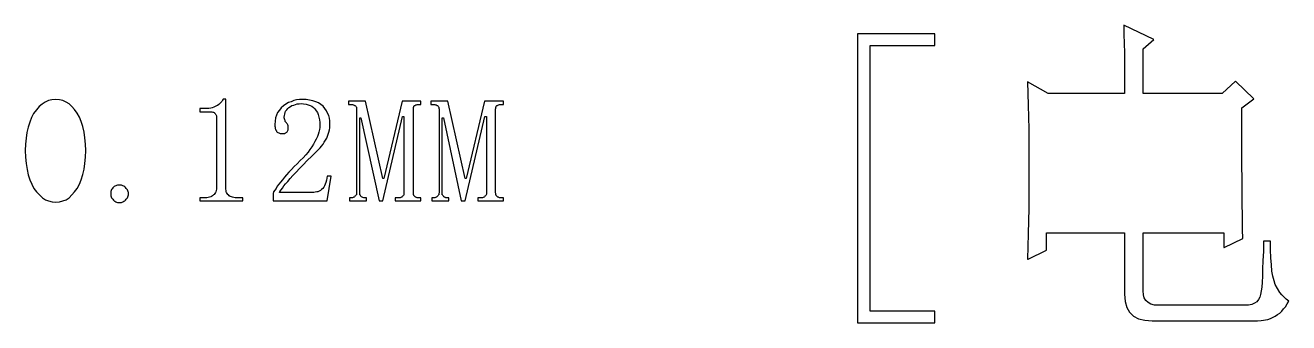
# Model space of a CAD drawing. Extents: x -166 to 204, y -124 to 146.
# Drawn here: x -70.9 to -28.73, y -91.52 to -81.6 of the extents above; entities that cross this region are included whole.
import ezdxf

# ---------------------------------------------------------------- set-up
doc = ezdxf.new("R2010")
doc.units = 0
doc.header["$MEASUREMENT"] = 0
doc.layers.get('0').update_dxf_attribs({"linetype": 'CONTINUOUS'})

msp = doc.modelspace()

# ---------------------------------------------------------------- linework, layer by layer
for points in [[(-34.23, -81.6), (-34.23, -81.9), (-34.23, -81.9), (-34.21, -82.52), (-34.21, -82.52), (-34.21, -83.88), (-34.21, -83.88), (-36.76, -83.88), (-36.76, -83.88), (-37.45, -83.49), (-37.45, -83.49), (-37.44, -83.87), (-37.44, -83.87), (-37.43, -84.26), (-37.43, -84.26), (-37.42, -84.66), (-37.42, -84.66), (-37.41, -85.07), (-37.41, -85.07), (-37.4, -85.5), (-37.4, -85.5), (-37.4, -87.26), (-37.4, -87.26), (-37.41, -87.7), (-37.41, -87.7), (-37.43, -88.56), (-37.43, -88.56), (-37.45, -89.4), (-37.45, -89.4), (-37.43, -89.4), (-37.43, -89.4), (-36.82, -89.1), (-36.82, -89.1), (-36.82, -88.52), (-36.82, -88.52), (-34.21, -88.52), (-34.21, -88.52), (-34.21, -90.57), (-34.21, -90.57), (-34.19, -90.81), (-34.19, -90.81), (-34.13, -91.01), (-34.13, -91.01), (-34.04, -91.17), (-34.04, -91.17), (-33.91, -91.3), (-33.91, -91.3), (-33.74, -91.39), (-33.74, -91.39), (-33.53, -91.44), (-33.53, -91.44), (-33.29, -91.46), (-33.29, -91.46), (-29.77, -91.46), (-29.77, -91.46), (-29.65, -91.45), (-29.65, -91.45), (-29.43, -91.41), (-29.43, -91.41), (-29.34, -91.38), (-29.34, -91.38), (-29.25, -91.34), (-29.25, -91.34), (-29.18, -91.3), (-29.18, -91.3), (-29.1, -91.25), (-29.1, -91.25), (-29.03, -91.2), (-29.03, -91.2), (-28.96, -91.14), (-28.96, -91.14), (-28.9, -91.06), (-28.9, -91.06), (-28.84, -90.99), (-28.84, -90.99), (-28.78, -90.89), (-28.78, -90.89), (-28.73, -90.8), (-28.73, -90.8), (-28.82, -90.73), (-28.82, -90.73), (-28.96, -90.59), (-28.96, -90.59), (-29.03, -90.51), (-29.03, -90.51), (-29.18, -90.24), (-29.18, -90.24), (-29.22, -90.12), (-29.22, -90.12), (-29.26, -89.97), (-29.26, -89.97), (-29.29, -89.8), (-29.29, -89.8), (-29.31, -89.59), (-29.31, -89.59), (-29.33, -89.36), (-29.33, -89.36), (-29.34, -89.09), (-29.34, -89.09), (-29.34, -88.8), (-29.34, -88.8), (-29.57, -88.8), (-29.57, -88.8), (-29.57, -89.14), (-29.57, -89.14), (-29.59, -89.45), (-29.59, -89.45), (-29.6, -89.73), (-29.6, -89.73), (-29.61, -89.97), (-29.61, -89.97), (-29.62, -90.17), (-29.62, -90.17), (-29.63, -90.33), (-29.63, -90.33), (-29.65, -90.46), (-29.65, -90.46), (-29.67, -90.58), (-29.67, -90.58), (-29.7, -90.67), (-29.7, -90.67), (-29.74, -90.75), (-29.74, -90.75), (-29.8, -90.82), (-29.8, -90.82), (-29.87, -90.87), (-29.87, -90.87), (-29.96, -90.91), (-29.96, -90.91), (-30.07, -90.93), (-30.07, -90.93), (-33.21, -90.93), (-33.21, -90.93), (-33.33, -90.9), (-33.33, -90.9), (-33.42, -90.85), (-33.42, -90.85), (-33.5, -90.78), (-33.5, -90.78), (-33.55, -90.69), (-33.55, -90.69), (-33.58, -90.59), (-33.58, -90.59), (-33.59, -90.46), (-33.59, -90.46), (-33.59, -88.52), (-33.59, -88.52), (-30.9, -88.52), (-30.9, -88.52), (-30.9, -89.01), (-30.9, -89.01), (-30.88, -89.01), (-30.88, -89.01), (-30.26, -88.71), (-30.26, -88.71), (-30.27, -88.41), (-30.27, -88.41), (-30.27, -88.01), (-30.27, -88.01), (-30.28, -87.49), (-30.28, -87.49), (-30.28, -86.87), (-30.28, -86.87), (-30.29, -86.14), (-30.29, -86.14), (-30.29, -84.35), (-30.29, -84.35), (-29.9, -84.05), (-29.9, -84.05), (-30.51, -83.46), (-30.51, -83.46), (-30.95, -83.88), (-30.95, -83.88), (-33.59, -83.88), (-33.59, -83.88), (-33.59, -82.38), (-33.59, -82.38), (-33.23, -82.07), (-33.23, -82.07), (-34.23, -81.6)], [(-40.54, -82.27), (-40.54, -81.88), (-40.54, -81.88), (-43.12, -81.88), (-43.12, -81.88), (-43.12, -91.52), (-43.12, -91.52), (-40.54, -91.52), (-40.54, -91.52), (-40.54, -91.13), (-40.54, -91.13), (-42.7, -91.13), (-42.7, -91.13), (-42.7, -82.27), (-42.7, -82.27), (-40.54, -82.27)], [(-69.88, -84.08), (-70.01, -84.09), (-70.01, -84.09), (-70.13, -84.11), (-70.13, -84.11), (-70.24, -84.16), (-70.24, -84.16), (-70.34, -84.23), (-70.34, -84.23), (-70.44, -84.31), (-70.44, -84.31), (-70.53, -84.42), (-70.53, -84.42), (-70.62, -84.54), (-70.62, -84.54), (-70.69, -84.68), (-70.69, -84.68), (-70.75, -84.83), (-70.75, -84.83), (-70.8, -85), (-70.8, -85), (-70.85, -85.18), (-70.85, -85.18), (-70.87, -85.36), (-70.87, -85.36), (-70.89, -85.56), (-70.89, -85.56), (-70.9, -85.78), (-70.9, -85.78), (-70.89, -86), (-70.89, -86), (-70.87, -86.21), (-70.87, -86.21), (-70.84, -86.41), (-70.84, -86.41), (-70.8, -86.59), (-70.8, -86.59), (-70.75, -86.75), (-70.75, -86.75), (-70.68, -86.9), (-70.68, -86.9), (-70.61, -87.04), (-70.61, -87.04), (-70.52, -87.16), (-70.52, -87.16), (-70.43, -87.26), (-70.43, -87.26), (-70.33, -87.35), (-70.33, -87.35), (-70.23, -87.42), (-70.23, -87.42), (-70.12, -87.46), (-70.12, -87.46), (-70, -87.49), (-70, -87.49), (-69.88, -87.5), (-69.88, -87.5), (-69.76, -87.49), (-69.76, -87.49), (-69.65, -87.46), (-69.65, -87.46), (-69.54, -87.42), (-69.54, -87.42), (-69.44, -87.35), (-69.44, -87.35), (-69.35, -87.26), (-69.35, -87.26), (-69.26, -87.16), (-69.26, -87.16), (-69.17, -87.04), (-69.17, -87.04), (-69.09, -86.9), (-69.09, -86.9), (-69.03, -86.75), (-69.03, -86.75), (-68.98, -86.58), (-68.98, -86.58), (-68.93, -86.4), (-68.93, -86.4), (-68.91, -86.21), (-68.91, -86.21), (-68.89, -86), (-68.89, -86), (-68.88, -85.78), (-68.88, -85.78), (-68.89, -85.56), (-68.89, -85.56), (-68.91, -85.35), (-68.91, -85.35), (-68.93, -85.16), (-68.93, -85.16), (-68.98, -84.98), (-68.98, -84.98), (-69.03, -84.81), (-69.03, -84.81), (-69.09, -84.66), (-69.09, -84.66), (-69.17, -84.53), (-69.17, -84.53), (-69.26, -84.41), (-69.26, -84.41), (-69.35, -84.31), (-69.35, -84.31), (-69.44, -84.22), (-69.44, -84.22), (-69.54, -84.16), (-69.54, -84.16), (-69.65, -84.11), (-69.65, -84.11), (-69.76, -84.09), (-69.76, -84.09), (-69.88, -84.08)], [(-64.21, -87.03), (-64.21, -84.06), (-64.21, -84.06), (-64.3, -84.06), (-64.3, -84.06), (-64.32, -84.1), (-64.32, -84.1), (-64.34, -84.14), (-64.34, -84.14), (-64.37, -84.18), (-64.37, -84.18), (-64.41, -84.21), (-64.41, -84.21), (-64.44, -84.24), (-64.44, -84.24), (-64.48, -84.27), (-64.48, -84.27), (-64.52, -84.29), (-64.52, -84.29), (-64.56, -84.31), (-64.56, -84.31), (-64.61, -84.33), (-64.61, -84.33), (-64.66, -84.35), (-64.66, -84.35), (-64.71, -84.36), (-64.71, -84.36), (-64.77, -84.37), (-64.77, -84.37), (-64.83, -84.38), (-64.83, -84.38), (-64.89, -84.38), (-64.89, -84.38), (-65.07, -84.38), (-65.07, -84.38), (-65.07, -84.49), (-65.07, -84.49), (-64.72, -84.49), (-64.72, -84.49), (-64.69, -84.49), (-64.69, -84.49), (-64.67, -84.49), (-64.67, -84.49), (-64.64, -84.5), (-64.64, -84.5), (-64.62, -84.5), (-64.62, -84.5), (-64.6, -84.51), (-64.6, -84.51), (-64.59, -84.52), (-64.59, -84.52), (-64.57, -84.53), (-64.57, -84.53), (-64.56, -84.54), (-64.56, -84.54), (-64.55, -84.56), (-64.55, -84.56), (-64.54, -84.58), (-64.54, -84.58), (-64.53, -84.6), (-64.53, -84.6), (-64.52, -84.62), (-64.52, -84.62), (-64.52, -84.64), (-64.52, -84.64), (-64.52, -84.66), (-64.52, -84.66), (-64.52, -87.03), (-64.52, -87.03), (-64.52, -87.07), (-64.52, -87.07), (-64.53, -87.11), (-64.53, -87.11), (-64.54, -87.15), (-64.54, -87.15), (-64.55, -87.18), (-64.55, -87.18), (-64.57, -87.21), (-64.57, -87.21), (-64.59, -87.24), (-64.59, -87.24), (-64.62, -87.26), (-64.62, -87.26), (-64.65, -87.29), (-64.65, -87.29), (-64.68, -87.31), (-64.68, -87.31), (-64.71, -87.32), (-64.71, -87.32), (-64.75, -87.33), (-64.75, -87.33), (-64.8, -87.34), (-64.8, -87.34), (-64.84, -87.35), (-64.84, -87.35), (-64.89, -87.35), (-64.89, -87.35), (-65.07, -87.35), (-65.07, -87.35), (-65.07, -87.46), (-65.07, -87.46), (-63.64, -87.46), (-63.64, -87.46), (-63.64, -87.35), (-63.64, -87.35), (-63.85, -87.35), (-63.85, -87.35), (-63.89, -87.35), (-63.89, -87.35), (-63.94, -87.34), (-63.94, -87.34), (-63.98, -87.33), (-63.98, -87.33), (-64.02, -87.32), (-64.02, -87.32), (-64.06, -87.31), (-64.06, -87.31), (-64.09, -87.29), (-64.09, -87.29), (-64.12, -87.26), (-64.12, -87.26), (-64.14, -87.24), (-64.14, -87.24), (-64.16, -87.21), (-64.16, -87.21), (-64.18, -87.18), (-64.18, -87.18), (-64.19, -87.15), (-64.19, -87.15), (-64.2, -87.11), (-64.2, -87.11), (-64.21, -87.07), (-64.21, -87.07), (-64.21, -87.03)], [(-61.07, -84.84), (-61.07, -84.94), (-61.07, -84.94), (-61.07, -85.01), (-61.07, -85.01), (-61.08, -85.08), (-61.08, -85.08), (-61.1, -85.16), (-61.1, -85.16), (-61.12, -85.24), (-61.12, -85.24), (-61.15, -85.31), (-61.15, -85.31), (-61.19, -85.4), (-61.19, -85.4), (-61.23, -85.48), (-61.23, -85.48), (-61.28, -85.56), (-61.28, -85.56), (-61.33, -85.65), (-61.33, -85.65), (-61.4, -85.74), (-61.4, -85.74), (-61.46, -85.83), (-61.46, -85.83), (-61.54, -85.92), (-61.54, -85.92), (-61.63, -86.02), (-61.63, -86.02), (-61.72, -86.11), (-61.72, -86.11), (-61.82, -86.22), (-61.82, -86.22), (-61.92, -86.31), (-61.92, -86.31), (-62.01, -86.41), (-62.01, -86.41), (-62.1, -86.5), (-62.1, -86.5), (-62.18, -86.59), (-62.18, -86.59), (-62.25, -86.67), (-62.25, -86.67), (-62.32, -86.75), (-62.32, -86.75), (-62.38, -86.83), (-62.38, -86.83), (-62.44, -86.9), (-62.44, -86.9), (-62.49, -86.97), (-62.49, -86.97), (-62.53, -87.04), (-62.53, -87.04), (-62.57, -87.1), (-62.57, -87.1), (-62.61, -87.16), (-62.61, -87.16), (-62.63, -87.21), (-62.63, -87.21), (-62.63, -87.46), (-62.63, -87.46), (-60.82, -87.46), (-60.82, -87.46), (-60.69, -86.63), (-60.69, -86.63), (-60.82, -86.63), (-60.82, -86.63), (-60.83, -86.7), (-60.83, -86.7), (-60.85, -86.77), (-60.85, -86.77), (-60.87, -86.84), (-60.87, -86.84), (-60.89, -86.9), (-60.89, -86.9), (-60.91, -86.95), (-60.91, -86.95), (-60.94, -87), (-60.94, -87), (-60.97, -87.04), (-60.97, -87.04), (-61.01, -87.08), (-61.01, -87.08), (-61.05, -87.11), (-61.05, -87.11), (-61.09, -87.13), (-61.09, -87.13), (-61.13, -87.15), (-61.13, -87.15), (-61.17, -87.16), (-61.17, -87.16), (-61.22, -87.17), (-61.22, -87.17), (-61.27, -87.18), (-61.27, -87.18), (-62.42, -87.18), (-62.42, -87.18), (-62.4, -87.14), (-62.4, -87.14), (-62.36, -87.09), (-62.36, -87.09), (-62.32, -87.03), (-62.32, -87.03), (-62.27, -86.96), (-62.27, -86.96), (-62.21, -86.89), (-62.21, -86.89), (-62.14, -86.81), (-62.14, -86.81), (-62.06, -86.71), (-62.06, -86.71), (-61.97, -86.61), (-61.97, -86.61), (-61.86, -86.5), (-61.86, -86.5), (-61.75, -86.38), (-61.75, -86.38), (-61.63, -86.25), (-61.63, -86.25), (-61.49, -86.11), (-61.49, -86.11), (-61.34, -85.97), (-61.34, -85.97), (-61.18, -85.81), (-61.18, -85.81), (-61.12, -85.75), (-61.12, -85.75), (-61.06, -85.69), (-61.06, -85.69), (-61.01, -85.63), (-61.01, -85.63), (-60.96, -85.56), (-60.96, -85.56), (-60.92, -85.5), (-60.92, -85.5), (-60.88, -85.43), (-60.88, -85.43), (-60.84, -85.36), (-60.84, -85.36), (-60.81, -85.3), (-60.81, -85.3), (-60.79, -85.23), (-60.79, -85.23), (-60.77, -85.16), (-60.77, -85.16), (-60.75, -85.09), (-60.75, -85.09), (-60.74, -85.02), (-60.74, -85.02), (-60.73, -84.96), (-60.73, -84.96), (-60.73, -84.89), (-60.73, -84.89), (-60.74, -84.79), (-60.74, -84.79), (-60.75, -84.7), (-60.75, -84.7), (-60.77, -84.61), (-60.77, -84.61), (-60.81, -84.53), (-60.81, -84.53), (-60.85, -84.45), (-60.85, -84.45), (-60.9, -84.37), (-60.9, -84.37), (-60.96, -84.3), (-60.96, -84.3), (-61.03, -84.24), (-61.03, -84.24), (-61.11, -84.19), (-61.11, -84.19), (-61.2, -84.15), (-61.2, -84.15), (-61.3, -84.12), (-61.3, -84.12), (-61.41, -84.1), (-61.41, -84.1), (-61.53, -84.08), (-61.53, -84.08), (-61.66, -84.08), (-61.66, -84.08), (-61.75, -84.08), (-61.75, -84.08), (-61.85, -84.09), (-61.85, -84.09), (-61.94, -84.11), (-61.94, -84.11), (-62.03, -84.15), (-62.03, -84.15), (-62.11, -84.18), (-62.11, -84.18), (-62.2, -84.23), (-62.2, -84.23), (-62.28, -84.29), (-62.28, -84.29), (-62.36, -84.35), (-62.36, -84.35), (-62.42, -84.43), (-62.42, -84.43), (-62.48, -84.51), (-62.48, -84.51), (-62.52, -84.6), (-62.52, -84.6), (-62.55, -84.69), (-62.55, -84.69), (-62.56, -84.8), (-62.56, -84.8), (-62.57, -84.91), (-62.57, -84.91), (-62.57, -84.96), (-62.57, -84.96), (-62.56, -85), (-62.56, -85), (-62.56, -85.04), (-62.56, -85.04), (-62.55, -85.07), (-62.55, -85.07), (-62.54, -85.1), (-62.54, -85.1), (-62.52, -85.12), (-62.52, -85.12), (-62.51, -85.14), (-62.51, -85.14), (-62.49, -85.16), (-62.49, -85.16), (-62.47, -85.18), (-62.47, -85.18), (-62.44, -85.19), (-62.44, -85.19), (-62.42, -85.2), (-62.42, -85.2), (-62.39, -85.21), (-62.39, -85.21), (-62.36, -85.21), (-62.36, -85.21), (-62.32, -85.21), (-62.32, -85.21), (-62.29, -85.21), (-62.29, -85.21), (-62.27, -85.21), (-62.27, -85.21), (-62.24, -85.21), (-62.24, -85.21), (-62.22, -85.2), (-62.22, -85.2), (-62.2, -85.19), (-62.2, -85.19), (-62.19, -85.18), (-62.19, -85.18), (-62.17, -85.16), (-62.17, -85.16), (-62.16, -85.15), (-62.16, -85.15), (-62.15, -85.13), (-62.15, -85.13), (-62.14, -85.11), (-62.14, -85.11), (-62.13, -85.09), (-62.13, -85.09), (-62.12, -85.07), (-62.12, -85.07), (-62.12, -85.04), (-62.12, -85.04), (-62.12, -85.01), (-62.12, -85.01), (-62.12, -84.99), (-62.12, -84.99), (-62.13, -84.97), (-62.13, -84.97), (-62.13, -84.95), (-62.13, -84.95), (-62.14, -84.92), (-62.14, -84.92), (-62.15, -84.9), (-62.15, -84.9), (-62.17, -84.88), (-62.17, -84.88), (-62.18, -84.85), (-62.18, -84.85), (-62.2, -84.83), (-62.2, -84.83), (-62.22, -84.81), (-62.22, -84.81), (-62.23, -84.78), (-62.23, -84.78), (-62.24, -84.75), (-62.24, -84.75), (-62.25, -84.72), (-62.25, -84.72), (-62.26, -84.69), (-62.26, -84.69), (-62.26, -84.66), (-62.26, -84.66), (-62.25, -84.61), (-62.25, -84.61), (-62.24, -84.56), (-62.24, -84.56), (-62.23, -84.51), (-62.23, -84.51), (-62.21, -84.46), (-62.21, -84.46), (-62.17, -84.42), (-62.17, -84.42), (-62.14, -84.38), (-62.14, -84.38), (-62.1, -84.34), (-62.1, -84.34), (-62.05, -84.31), (-62.05, -84.31), (-62, -84.28), (-62, -84.28), (-61.94, -84.26), (-61.94, -84.26), (-61.88, -84.24), (-61.88, -84.24), (-61.82, -84.22), (-61.82, -84.22), (-61.76, -84.22), (-61.76, -84.22), (-61.69, -84.21), (-61.69, -84.21), (-61.61, -84.22), (-61.61, -84.22), (-61.53, -84.23), (-61.53, -84.23), (-61.46, -84.25), (-61.46, -84.25), (-61.39, -84.27), (-61.39, -84.27), (-61.33, -84.3), (-61.33, -84.3), (-61.28, -84.34), (-61.28, -84.34), (-61.23, -84.39), (-61.23, -84.39), (-61.19, -84.45), (-61.19, -84.45), (-61.15, -84.51), (-61.15, -84.51), (-61.12, -84.58), (-61.12, -84.58), (-61.1, -84.66), (-61.1, -84.66), (-61.08, -84.75), (-61.08, -84.75), (-61.07, -84.84)], [(-57.94, -87.21), (-57.94, -87.19), (-57.94, -87.19), (-57.94, -84.39), (-57.94, -84.39), (-57.94, -84.37), (-57.94, -84.37), (-57.94, -84.35), (-57.94, -84.35), (-57.94, -84.33), (-57.94, -84.33), (-57.93, -84.32), (-57.93, -84.32), (-57.93, -84.3), (-57.93, -84.3), (-57.92, -84.29), (-57.92, -84.29), (-57.91, -84.28), (-57.91, -84.28), (-57.89, -84.27), (-57.89, -84.27), (-57.88, -84.26), (-57.88, -84.26), (-57.86, -84.25), (-57.86, -84.25), (-57.84, -84.25), (-57.84, -84.25), (-57.82, -84.24), (-57.82, -84.24), (-57.79, -84.24), (-57.79, -84.24), (-57.77, -84.24), (-57.77, -84.24), (-57.7, -84.24), (-57.7, -84.24), (-57.7, -84.13), (-57.7, -84.13), (-58.32, -84.13), (-58.32, -84.13), (-58.93, -86.71), (-58.93, -86.71), (-58.97, -86.71), (-58.97, -86.71), (-59.54, -84.13), (-59.54, -84.13), (-60.11, -84.13), (-60.11, -84.13), (-60.11, -84.24), (-60.11, -84.24), (-60.03, -84.24), (-60.03, -84.24), (-60.01, -84.24), (-60.01, -84.24), (-59.98, -84.24), (-59.98, -84.24), (-59.96, -84.25), (-59.96, -84.25), (-59.94, -84.25), (-59.94, -84.25), (-59.92, -84.26), (-59.92, -84.26), (-59.91, -84.27), (-59.91, -84.27), (-59.9, -84.28), (-59.9, -84.28), (-59.88, -84.29), (-59.88, -84.29), (-59.87, -84.3), (-59.87, -84.3), (-59.86, -84.32), (-59.86, -84.32), (-59.85, -84.33), (-59.85, -84.33), (-59.85, -84.35), (-59.85, -84.35), (-59.85, -84.37), (-59.85, -84.37), (-59.85, -84.39), (-59.85, -84.39), (-59.85, -87.19), (-59.85, -87.19), (-59.85, -87.21), (-59.85, -87.21), (-59.85, -87.23), (-59.85, -87.23), (-59.85, -87.25), (-59.85, -87.25), (-59.86, -87.26), (-59.86, -87.26), (-59.87, -87.28), (-59.87, -87.28), (-59.88, -87.29), (-59.88, -87.29), (-59.9, -87.3), (-59.9, -87.3), (-59.91, -87.32), (-59.91, -87.32), (-59.92, -87.33), (-59.92, -87.33), (-59.94, -87.33), (-59.94, -87.33), (-59.96, -87.34), (-59.96, -87.34), (-59.98, -87.35), (-59.98, -87.35), (-60.01, -87.35), (-60.01, -87.35), (-60.03, -87.35), (-60.03, -87.35), (-60.08, -87.35), (-60.08, -87.35), (-60.08, -87.46), (-60.08, -87.46), (-59.51, -87.46), (-59.51, -87.46), (-59.51, -87.35), (-59.51, -87.35), (-59.56, -87.35), (-59.56, -87.35), (-59.58, -87.35), (-59.58, -87.35), (-59.6, -87.35), (-59.6, -87.35), (-59.63, -87.34), (-59.63, -87.34), (-59.65, -87.33), (-59.65, -87.33), (-59.66, -87.33), (-59.66, -87.33), (-59.68, -87.32), (-59.68, -87.32), (-59.7, -87.3), (-59.7, -87.3), (-59.71, -87.29), (-59.71, -87.29), (-59.71, -87.28), (-59.71, -87.28), (-59.72, -87.26), (-59.72, -87.26), (-59.73, -87.25), (-59.73, -87.25), (-59.73, -87.23), (-59.73, -87.23), (-59.73, -87.21), (-59.73, -87.21), (-59.73, -87.19), (-59.73, -87.19), (-59.73, -84.69), (-59.73, -84.69), (-59.7, -84.69), (-59.7, -84.69), (-59.09, -87.46), (-59.09, -87.46), (-58.97, -87.46), (-58.97, -87.46), (-58.31, -84.64), (-58.31, -84.64), (-58.26, -84.64), (-58.26, -84.64), (-58.26, -87.19), (-58.26, -87.19), (-58.26, -87.21), (-58.26, -87.21), (-58.26, -87.23), (-58.26, -87.23), (-58.27, -87.25), (-58.27, -87.25), (-58.27, -87.26), (-58.27, -87.26), (-58.28, -87.28), (-58.28, -87.28), (-58.29, -87.29), (-58.29, -87.29), (-58.31, -87.3), (-58.31, -87.3), (-58.32, -87.32), (-58.32, -87.32), (-58.33, -87.33), (-58.33, -87.33), (-58.35, -87.33), (-58.35, -87.33), (-58.37, -87.34), (-58.37, -87.34), (-58.39, -87.35), (-58.39, -87.35), (-58.42, -87.35), (-58.42, -87.35), (-58.44, -87.35), (-58.44, -87.35), (-58.55, -87.35), (-58.55, -87.35), (-58.55, -87.46), (-58.55, -87.46), (-57.7, -87.46), (-57.7, -87.46), (-57.7, -87.35), (-57.7, -87.35), (-57.77, -87.35), (-57.77, -87.35), (-57.79, -87.35), (-57.79, -87.35), (-57.82, -87.35), (-57.82, -87.35), (-57.84, -87.34), (-57.84, -87.34), (-57.86, -87.33), (-57.86, -87.33), (-57.88, -87.33), (-57.88, -87.33), (-57.89, -87.32), (-57.89, -87.32), (-57.91, -87.3), (-57.91, -87.3), (-57.92, -87.29), (-57.92, -87.29), (-57.93, -87.28), (-57.93, -87.28), (-57.93, -87.26), (-57.93, -87.26), (-57.94, -87.25), (-57.94, -87.25), (-57.94, -87.23), (-57.94, -87.23), (-57.94, -87.21)], [(-55.19, -87.21), (-55.2, -87.19), (-55.2, -87.19), (-55.2, -84.39), (-55.2, -84.39), (-55.19, -84.37), (-55.19, -84.37), (-55.19, -84.35), (-55.19, -84.35), (-55.19, -84.33), (-55.19, -84.33), (-55.18, -84.32), (-55.18, -84.32), (-55.18, -84.3), (-55.18, -84.3), (-55.17, -84.29), (-55.17, -84.29), (-55.16, -84.28), (-55.16, -84.28), (-55.14, -84.27), (-55.14, -84.27), (-55.13, -84.26), (-55.13, -84.26), (-55.11, -84.25), (-55.11, -84.25), (-55.09, -84.25), (-55.09, -84.25), (-55.07, -84.24), (-55.07, -84.24), (-55.04, -84.24), (-55.04, -84.24), (-55.02, -84.24), (-55.02, -84.24), (-54.94, -84.24), (-54.94, -84.24), (-54.94, -84.13), (-54.94, -84.13), (-55.57, -84.13), (-55.57, -84.13), (-56.18, -86.71), (-56.18, -86.71), (-56.22, -86.71), (-56.22, -86.71), (-56.8, -84.13), (-56.8, -84.13), (-57.36, -84.13), (-57.36, -84.13), (-57.36, -84.24), (-57.36, -84.24), (-57.28, -84.24), (-57.28, -84.24), (-57.25, -84.24), (-57.25, -84.24), (-57.23, -84.24), (-57.23, -84.24), (-57.21, -84.25), (-57.21, -84.25), (-57.19, -84.25), (-57.19, -84.25), (-57.17, -84.26), (-57.17, -84.26), (-57.16, -84.27), (-57.16, -84.27), (-57.14, -84.28), (-57.14, -84.28), (-57.13, -84.29), (-57.13, -84.29), (-57.12, -84.3), (-57.12, -84.3), (-57.11, -84.32), (-57.11, -84.32), (-57.1, -84.33), (-57.1, -84.33), (-57.1, -84.35), (-57.1, -84.35), (-57.1, -84.37), (-57.1, -84.37), (-57.09, -84.39), (-57.09, -84.39), (-57.09, -87.19), (-57.09, -87.19), (-57.1, -87.21), (-57.1, -87.21), (-57.1, -87.23), (-57.1, -87.23), (-57.1, -87.25), (-57.1, -87.25), (-57.11, -87.26), (-57.11, -87.26), (-57.12, -87.28), (-57.12, -87.28), (-57.13, -87.29), (-57.13, -87.29), (-57.14, -87.3), (-57.14, -87.3), (-57.16, -87.32), (-57.16, -87.32), (-57.17, -87.33), (-57.17, -87.33), (-57.19, -87.33), (-57.19, -87.33), (-57.21, -87.34), (-57.21, -87.34), (-57.23, -87.35), (-57.23, -87.35), (-57.25, -87.35), (-57.25, -87.35), (-57.28, -87.35), (-57.28, -87.35), (-57.33, -87.35), (-57.33, -87.35), (-57.33, -87.46), (-57.33, -87.46), (-56.76, -87.46), (-56.76, -87.46), (-56.76, -87.35), (-56.76, -87.35), (-56.81, -87.35), (-56.81, -87.35), (-56.83, -87.35), (-56.83, -87.35), (-56.86, -87.35), (-56.86, -87.35), (-56.88, -87.34), (-56.88, -87.34), (-56.89, -87.33), (-56.89, -87.33), (-56.91, -87.33), (-56.91, -87.33), (-56.93, -87.32), (-56.93, -87.32), (-56.94, -87.3), (-56.94, -87.3), (-56.95, -87.29), (-56.95, -87.29), (-56.96, -87.28), (-56.96, -87.28), (-56.97, -87.26), (-56.97, -87.26), (-56.98, -87.25), (-56.98, -87.25), (-56.98, -87.23), (-56.98, -87.23), (-56.98, -87.21), (-56.98, -87.21), (-56.98, -87.19), (-56.98, -87.19), (-56.98, -84.69), (-56.98, -84.69), (-56.94, -84.69), (-56.94, -84.69), (-56.35, -87.46), (-56.35, -87.46), (-56.22, -87.46), (-56.22, -87.46), (-55.56, -84.64), (-55.56, -84.64), (-55.51, -84.64), (-55.51, -84.64), (-55.51, -87.19), (-55.51, -87.19), (-55.51, -87.21), (-55.51, -87.21), (-55.51, -87.23), (-55.51, -87.23), (-55.52, -87.25), (-55.52, -87.25), (-55.52, -87.26), (-55.52, -87.26), (-55.53, -87.28), (-55.53, -87.28), (-55.54, -87.29), (-55.54, -87.29), (-55.56, -87.3), (-55.56, -87.3), (-55.57, -87.32), (-55.57, -87.32), (-55.58, -87.33), (-55.58, -87.33), (-55.6, -87.33), (-55.6, -87.33), (-55.62, -87.34), (-55.62, -87.34), (-55.64, -87.35), (-55.64, -87.35), (-55.67, -87.35), (-55.67, -87.35), (-55.7, -87.35), (-55.7, -87.35), (-55.79, -87.35), (-55.79, -87.35), (-55.79, -87.46), (-55.79, -87.46), (-54.94, -87.46), (-54.94, -87.46), (-54.94, -87.35), (-54.94, -87.35), (-55.02, -87.35), (-55.02, -87.35), (-55.04, -87.35), (-55.04, -87.35), (-55.07, -87.35), (-55.07, -87.35), (-55.09, -87.34), (-55.09, -87.34), (-55.11, -87.33), (-55.11, -87.33), (-55.13, -87.33), (-55.13, -87.33), (-55.14, -87.32), (-55.14, -87.32), (-55.16, -87.3), (-55.16, -87.3), (-55.17, -87.29), (-55.17, -87.29), (-55.18, -87.28), (-55.18, -87.28), (-55.18, -87.26), (-55.18, -87.26), (-55.19, -87.25), (-55.19, -87.25), (-55.19, -87.23), (-55.19, -87.23), (-55.19, -87.21)], [(-67.79, -87.51), (-67.76, -87.51), (-67.76, -87.51), (-67.73, -87.51), (-67.73, -87.51), (-67.69, -87.51), (-67.69, -87.51), (-67.67, -87.5), (-67.67, -87.5), (-67.64, -87.49), (-67.64, -87.49), (-67.61, -87.47), (-67.61, -87.47), (-67.58, -87.45), (-67.58, -87.45), (-67.56, -87.43), (-67.56, -87.43), (-67.53, -87.4), (-67.53, -87.4), (-67.51, -87.38), (-67.51, -87.38), (-67.49, -87.35), (-67.49, -87.35), (-67.48, -87.32), (-67.48, -87.32), (-67.47, -87.29), (-67.47, -87.29), (-67.46, -87.25), (-67.46, -87.25), (-67.46, -87.21), (-67.46, -87.21), (-67.46, -87.18), (-67.46, -87.18), (-67.47, -87.15), (-67.47, -87.15), (-67.48, -87.12), (-67.48, -87.12), (-67.49, -87.09), (-67.49, -87.09), (-67.51, -87.07), (-67.51, -87.07), (-67.53, -87.04), (-67.53, -87.04), (-67.56, -87.01), (-67.56, -87.01), (-67.58, -86.99), (-67.58, -86.99), (-67.61, -86.97), (-67.61, -86.97), (-67.64, -86.96), (-67.64, -86.96), (-67.67, -86.94), (-67.67, -86.94), (-67.69, -86.93), (-67.69, -86.93), (-67.73, -86.93), (-67.73, -86.93), (-67.76, -86.93), (-67.76, -86.93), (-67.79, -86.93), (-67.79, -86.93), (-67.82, -86.93), (-67.82, -86.93), (-67.85, -86.94), (-67.85, -86.94), (-67.88, -86.95), (-67.88, -86.95), (-67.91, -86.97), (-67.91, -86.97), (-67.93, -86.98), (-67.93, -86.98), (-67.96, -87), (-67.96, -87), (-67.98, -87.02), (-67.98, -87.02), (-68, -87.05), (-68, -87.05), (-68.02, -87.08), (-68.02, -87.08), (-68.03, -87.11), (-68.03, -87.11), (-68.04, -87.14), (-68.04, -87.14), (-68.04, -87.18), (-68.04, -87.18), (-68.04, -87.21), (-68.04, -87.21), (-68.04, -87.25), (-68.04, -87.25), (-68.04, -87.29), (-68.04, -87.29), (-68.03, -87.32), (-68.03, -87.32), (-68.02, -87.35), (-68.02, -87.35), (-68, -87.38), (-68, -87.38), (-67.98, -87.4), (-67.98, -87.4), (-67.96, -87.43), (-67.96, -87.43), (-67.93, -87.45), (-67.93, -87.45), (-67.91, -87.47), (-67.91, -87.47), (-67.88, -87.49), (-67.88, -87.49), (-67.85, -87.5), (-67.85, -87.5), (-67.82, -87.51), (-67.82, -87.51), (-67.79, -87.51)]]:
    msp.add_lwpolyline(points)

doc.saveas('drawing.dxf')
